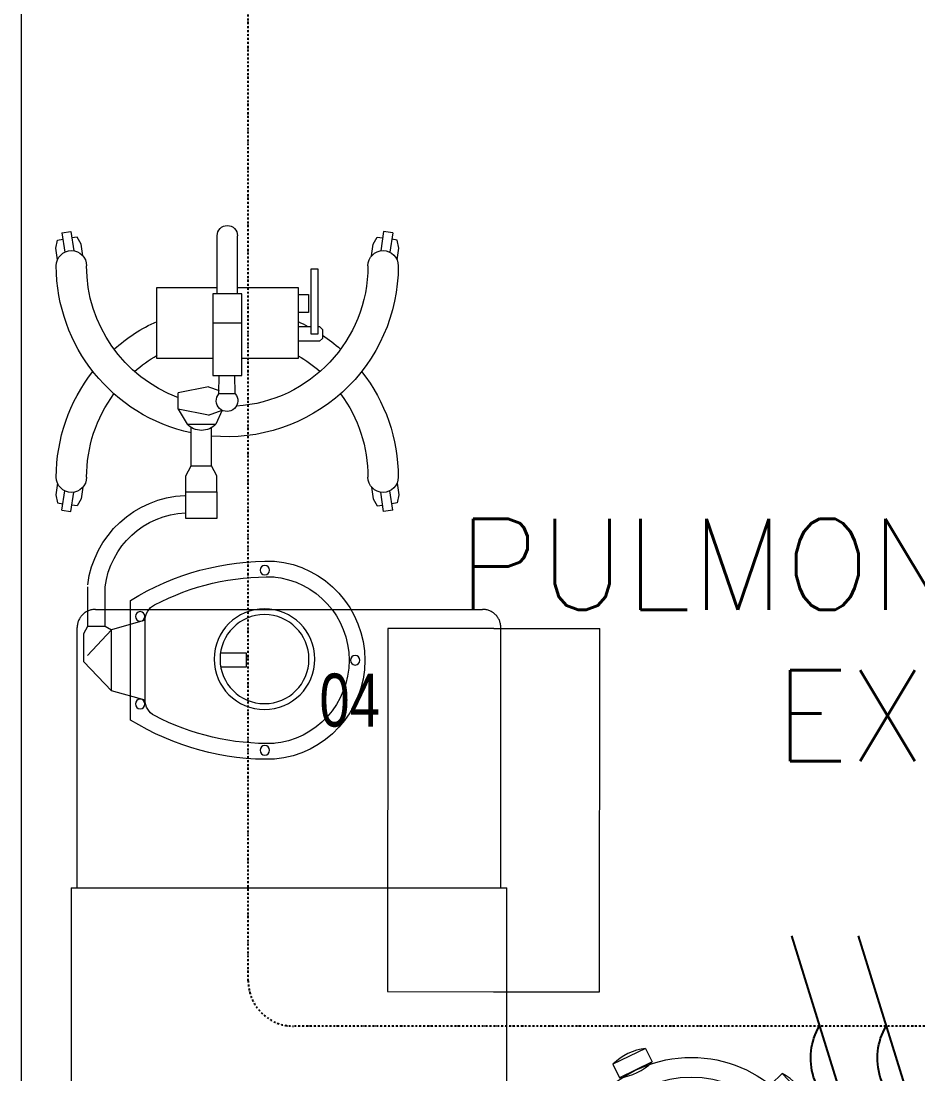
# Model space of a CAD drawing. Header units: inches. Extents: x -12418 to 57169, y -29325 to 19878.
# Drawn here: x 44958 to 46440, y -11629 to -9889 of the extents above; entities that cross this region are included whole.
import ezdxf

# ---------------------------------------------------------------- set-up
doc = ezdxf.new("R2010")
doc.units = ezdxf.units.IN
doc.header["$LTSCALE"] = 25
doc.header["$MEASUREMENT"] = 0
doc.linetypes.add('00-Ground Floor$0$HIDDEN', pattern=[9.525, 6.35, -3.175])
doc.linetypes.add('DASHDOT', pattern=[25.4, 12.7, -6.35, 0, -6.35])
doc.layers.get('0').update_dxf_attribs({"color": 8})
doc.layers.add('0 @ 50', color=8, linetype='Continuous')
doc.layers.add('T-WIRE', color=140, linetype='Continuous')
for name, color, linetype, lineweight in [('00-Ground Floor$0$72_EGR_BASE_TEXT', 252, 'Continuous', 5), ('00-Ground Floor$0$72_EGR_EQP_TAG', 142, 'Continuous', 5), ('00-Ground Floor$0$LOADING', 253, 'Continuous', 5), ('00-Ground Floor$0$Walls', 251, 'Continuous', 5), ('E-LITE-CLNG-CNDT', 6, 'DASHDOT', 35), ('T-DATA-CLNG-COND', 51, 'DASHDOT', 25)]:
    doc.layers.add(name, color=color, linetype=linetype, lineweight=lineweight)
doc.styles.add('00-Ground Floor$0$SIMPLEX', font='SIMPLEX.shx', dxfattribs={"height": 150})
doc.styles.add('00-Ground Floor$0$X3G_ENTITY_257CFD', font='swisscl.ttf', dxfattribs={"height": 200})

# ---------------------------------------------------------------- blocks, each defined once
blk = doc.blocks.new('00-Ground Floor$0$HF10037B-P')
at = {"layer": '00-Ground Floor$0$LOADING'}
for p, q in [((0.2459, 0.134), (0.1859, 0.134)), ((0.1859, 0.134), (0.1859, 0.109)), ((0.2459, 0.134), (0.2459, 0.109)), ((0.2459, 0.109), (0.1859, 0.109)), ((0, 0), (-0.0142, -0.0583)), ((0, 0), (0.0243, -0.0059)), ((0.0243, -0.0059), (0.01, -0.0642)), ((0.4071, -0.0094), (0.431, -0.0018)), ((0.4071, -0.0094), (0.4255, -0.0665)), ((0.431, -0.0018), (0.4493, -0.0589)), ((0.4069, -0.0417), (0.4165, -0.0387)), ((-0.0142, -0.0583), (0.01, -0.0642)), ((0.4255, -0.0665), (0.4493, -0.0589)), ((0.0524, -0.2725), (0.0674, -0.2525)), ((0.0674, -0.2525), (0.1154, -0.2885)), ((0.3125, -0.2897), (0.362, -0.2558)), ((0.3761, -0.2764), (0.362, -0.2558)), ((0.0524, -0.2725), (0.1004, -0.3085)), ((0.3266, -0.3103), (0.3761, -0.2764)), ((0.3267, -0.268), (0.3323, -0.2763)), ((0.1004, -0.3085), (0.1154, -0.2885)), ((0.3266, -0.3103), (0.3125, -0.2897))]:
    blk.add_line(p, q, dxfattribs=at)
for radius in [0.21, 0.1775]:
    blk.add_circle((0.2161, -0.1014), radius, dxfattribs=at)
for centre, radius, start, end in [((0.2159, 0.0465), 0.0925, 71.0754, 108.9246), ((0.2159, 0.1965), 0.0925, 251.0754, 288.9246), ((0.0779, -0.0499), 0.0925, 147.3419, 185.1912), ((-0.0678, -0.0143), 0.0925, 327.3419, 5.1912), ((0.4996, -0.0113), 0.0925, 178.8412, 216.6904), ((0.3568, -0.057), 0.0925, 358.8412, 36.6904), ((0.2161, -0.1014), 0.2, 303.6037, 17.3657), ((0.0389, -0.3404), 0.0925, 34.1875, 72.0368), ((0.3867, -0.3449), 0.0925, 105.5121, 143.3614), ((0.1289, -0.2205), 0.0925, 214.1875, 252.0368), ((0.3019, -0.2212), 0.0925, 285.5121, 323.3614)]:
    blk.add_arc(centre, radius, start, end, dxfattribs=at)
blk = doc.blocks.new('00-Ground Floor$0$HF13902-P')
at = {"color": 8, "linetype": '00-Ground Floor$0$HIDDEN'}
for p, q in [((-0.35, -0.6824), (-0.35, -1.1124)), ((0.35, -0.6824), (0.35, -1.1124)), ((0.32, -1.1424), (-0.32, -1.1424))]:
    blk.add_line(p, q, dxfattribs=at)
at = {"linetype": 'Continuous'}
for points in [[(0.36, -0.5224), (0.36, -0.5224), (0.36, -0.5224), (0.36, -0.5224), (0.36, -0.5224), (0.36, -0.5224), (0.36, -0.5224), (0.36, -0.5224), (0.36, -0.5224), (0.36, -0.5224), (0.36, -0.5224), (0.36, -0.5224), (0.36, -0.5224), (0.36, -0.5224), (0.36, -0.5224), (0.36, -0.5224), (0.36, -0.5224), (0.36, -0.5224), (0.36, -0.5224), (0.36, -0.5224), (0.36, -0.5224), (0.36, -0.5224), (0.36, -0.5224), (0.36, -0.5224), (0.36, -0.5224), (0.36, -0.5224), (0.36, -0.5224), (0.36, -0.5224), (0.36, -0.5224), (0.36, -0.5224), (0.36, -0.5224), (0.36, -0.5224), (0.36, -0.5224), (0.36, -0.5224), (0.36, -0.5224), (0.36, -0.5224), (0.36, -0.5224), (0.36, -0.5224), (0.36, -0.5224), (0.36, -0.5224), (0.36, -0.5224), (0.36, -0.5224), (0.36, -0.5224), (0.36, -0.5224), (0.36, -0.5224), (0.36, -0.5224), (0.36, -0.5224), (0.36, -0.5224), (0.36, -0.5224), (0.36, -0.5224), (0.36, -0.5224), (0.36, -0.5224), (0.36, -0.5224), (0.36, -0.5224), (0.36, -0.5224), (0.36, -0.5224), (0.36, -0.5224), (0.36, -0.5224), (0.36, -0.5224), (0.36, -0.5224), (0.36, -0.5224), (0.36, -0.5224), (0.36, -0.5224), (0.36, -0.5224), (0.36, -0.5224), (0.36, -0.5224), (0.36, -0.5224), (0.36, -0.5224), (0.36, -0.5224), (0.36, -0.5224), (0.36, -0.5224), (0.36, -0.5224), (0.36, -0.5224), (0.36, -0.5224), (0.36, -0.5224), (0.36, -0.5224), (0.36, -0.5224), (0.36, -0.5224), (0.36, -0.5224), (0.36, -0.5224), (0.36, -0.5224), (0.36, -0.5224), (0.36, -0.5224), (0.36, -0.5224), (0.36, -0.5224), (0.36, -0.5224), (0.36, -0.5224), (0.36, -0.5224), (0.36, -0.5224), (0.36, -0.5224), (0.36, -0.5224), (0.36, -0.5224), (0.36, -0.5224), (0.36, -0.5224), (0.36, -0.5224), (0.36, -0.5224), (0.36, -0.5224), (0.36, -0.5224), (0.36, -0.5224), (0.36, -0.5224), (0.36, -0.5224), (0.36, -0.5224), (0.36, -0.5224), (0.36, -0.5224), (0.36, -0.5224), (0.36, -0.5224), (0.36, -0.5224), (0.36, -0.5224), (0.36, -0.5224), (0.36, -0.5224), (0.36, -0.5224), (0.36, -0.5224), (0.36, -0.5224), (0.36, -0.5224), (0.36, -0.5224), (0.36, -0.5224), (0.36, -0.5224), (0.36, -0.5224), (0.36, -0.5224), (0.36, -0.5224), (0.36, -0.5224), (0.36, -0.5224), (0.36, -0.5224), (0.36, -0.5224), (0.36, -0.5224), (0.36, -0.5224), (0.36, -0.5224), (0.36, -0.5224), (0.36, -0.5224), (0.36, -0.5224), (0.36, -0.5224), (0.36, -0.5224), (0.36, -0.5224), (0.36, -0.5224), (0.36, -0.5224), (0.36, -0.5224), (0.36, -0.5224), (0.36, -0.5224), (0.36, -0.5224), (0.36, -0.5224), (0.36, -0.5224), (0.36, -0.5224), (0.36, -0.5224), (0.36, -0.5224), (0.36, -0.5224), (0.36, -0.5224), (0.36, -0.5224), (0.36, -0.5224), (0.36, -0.5224), (0.36, -0.5224), (0.36, -0.5224), (0.36, -0.5224), (0.36, -0.5224), (0.36, -0.5224), (0.36, -0.5224), (0.36, -0.5224), (0.36, -0.5224), (0.36, -0.5224), (0.36, -0.5224), (0.36, -0.5224), (0.36, -0.5224), (0.36, -0.5224), (0.36, -0.5224), (0.36, -0.5224), (0.36, -0.5224), (0.36, -0.5224), (0.36, -0.5224), (0.36, -0.5224), (0.36, -0.5224), (0.36, -0.5224), (0.36, -0.5224), (0.36, -0.5224), (0.36, -0.5224), (0.36, -0.5224), (0.36, -0.5224), (0.36, -0.5224), (0.36, -0.5224), (0.36, -0.5224), (0.36, -0.5224), (0.36, -0.5224), (0.36, -0.5224), (0.36, -0.5224), (0.36, -0.5224), (0.36, -0.5224), (0.36, -0.5224), (0.36, -0.5224), (0.36, -0.5224), (0.36, -0.5224), (0.36, -0.5224), (0.36, -0.5224), (0.36, -0.5224), (0.36, -0.5224), (0.36, -0.5224), (0.36, -0.5224), (0.36, -0.5224), (0.36, -0.5224), (0.36, -0.5224), (0.36, -0.5224), (0.36, -0.5224), (0.36, -0.5224), (0.36, -0.5224), (0.36, -0.5224), (0.36, -0.5224), (0.36, -0.5224), (0.36, -0.5224), (0.36, -0.5224), (0.36, -0.5224), (0.36, -0.5224), (0.36, -0.5224), (0.36, -0.5224), (0.36, -0.5224), (0.36, -0.5224), (0.36, -0.5224), (0.36, -0.5224), (0.36, -0.5224), (0.36, -0.5224), (0.36, -0.5224), (0.36, -0.5224), (0.36, -0.5224)], [(0.36, -0.5224), (0.36, -0.5224), (0.36, -0.5224), (0.36, -0.5224), (0.36, -0.5224), (0.36, -0.5224), (0.36, -0.5224), (0.36, -0.5224), (0.36, -0.5224), (0.36, -0.5224), (0.36, -0.5224), (0.36, -0.5224), (0.36, -0.5224), (0.36, -0.5224), (0.36, -0.5224), (0.36, -0.5224), (0.36, -0.5224), (0.36, -0.5224), (0.36, -0.5224), (0.36, -0.5224), (0.36, -0.5224), (0.36, -0.5224), (0.36, -0.5224), (0.36, -0.5224), (0.36, -0.5224), (0.36, -0.5224), (0.36, -0.5224), (0.36, -0.5224), (0.36, -0.5224), (0.36, -0.5224), (0.36, -0.5224), (0.36, -0.5224), (0.36, -0.5224), (0.36, -0.5224), (0.36, -0.5224), (0.36, -0.5224), (0.36, -0.5224), (0.36, -0.5224), (0.36, -0.5224), (0.36, -0.5224), (0.36, -0.5224), (0.36, -0.5224), (0.36, -0.5224), (0.36, -0.5224), (0.36, -0.5224), (0.36, -0.5224), (0.36, -0.5224), (0.36, -0.5224), (0.36, -0.5224), (0.36, -0.5224), (0.36, -0.5224), (0.36, -0.5224), (0.36, -0.5224), (0.36, -0.5224), (0.36, -0.5224), (0.36, -0.5224), (0.36, -0.5224), (0.36, -0.5224), (0.36, -0.5224), (0.36, -0.5224), (0.36, -0.5224), (0.36, -0.5224), (0.36, -0.5224), (0.36, -0.5224), (0.36, -0.5224), (0.36, -0.5224), (0.36, -0.5224), (0.36, -0.5224), (0.36, -0.5224), (0.36, -0.5224), (0.36, -0.5224), (0.36, -0.5224), (0.36, -0.5224), (0.36, -0.5224), (0.36, -0.5224), (0.36, -0.5224), (0.36, -0.5224), (0.36, -0.5224), (0.36, -0.5224), (0.36, -0.5224), (0.36, -0.5224), (0.36, -0.5224), (0.36, -0.5224), (0.36, -0.5224), (0.36, -0.5224), (0.36, -0.5224), (0.36, -0.5224), (0.36, -0.5224), (0.36, -0.5224), (0.36, -0.5224), (0.36, -0.5224), (0.36, -0.5224), (0.36, -0.5224), (0.36, -0.5224), (0.36, -0.5224), (0.36, -0.5224), (0.36, -0.5224), (0.36, -0.5224), (0.36, -0.5224), (0.36, -0.5224), (0.36, -0.5224), (0.36, -0.5224), (0.36, -0.5224), (0.36, -0.5224), (0.36, -0.5224), (0.36, -0.5224), (0.36, -0.5224), (0.36, -0.5224), (0.36, -0.5224), (0.36, -0.5224), (0.36, -0.5224), (0.36, -0.5224), (0.36, -0.5224), (0.36, -0.5224), (0.36, -0.5224), (0.36, -0.5224), (0.36, -0.5224), (0.36, -0.5224), (0.36, -0.5224), (0.36, -0.5224), (0.36, -0.5224), (0.36, -0.5224), (0.36, -0.5224), (0.36, -0.5224), (0.36, -0.5224), (0.36, -0.5224), (0.36, -0.5224), (0.36, -0.5224), (0.36, -0.5224), (0.36, -0.5224), (0.36, -0.5224), (0.36, -0.5224), (0.36, -0.5224), (0.36, -0.5224), (0.36, -0.5224), (0.36, -0.5224), (0.36, -0.5224), (0.36, -0.5224), (0.36, -0.5224), (0.36, -0.5224), (0.36, -0.5224), (0.36, -0.5224), (0.36, -0.5224), (0.36, -0.5224), (0.36, -0.5224), (0.36, -0.5224), (0.36, -0.5224), (0.36, -0.5224), (0.36, -0.5224), (0.36, -0.5224), (0.36, -0.5224), (0.36, -0.5224), (0.36, -0.5224), (0.36, -0.5224), (0.36, -0.5224), (0.36, -0.5224), (0.36, -0.5224), (0.36, -0.5224), (0.36, -0.5224), (0.36, -0.5224), (0.36, -0.5224), (0.36, -0.5224), (0.36, -0.5224), (0.36, -0.5224), (0.36, -0.5224), (0.36, -0.5224), (0.36, -0.5224), (0.36, -0.5224), (0.36, -0.5224), (0.36, -0.5224), (0.36, -0.5224), (0.36, -0.5224), (0.36, -0.5224), (0.36, -0.5224), (0.36, -0.5224), (0.36, -0.5224), (0.36, -0.5224), (0.36, -0.5224), (0.36, -0.5224), (0.36, -0.5224), (0.36, -0.5224), (0.36, -0.5224), (0.36, -0.5224), (0.36, -0.5224), (0.36, -0.5224), (0.36, -0.5224), (0.36, -0.5224), (0.36, -0.5224), (0.36, -0.5224), (0.36, -0.5224), (0.36, -0.5224), (0.36, -0.5224), (0.36, -0.5224), (0.36, -0.5224), (0.36, -0.5224), (0.36, -0.5224), (0.36, -0.5224), (0.36, -0.5224), (0.36, -0.5224), (0.36, -0.5224), (0.36, -0.5224), (0.36, -0.5224), (0.36, -0.5224), (0.36, -0.5224), (0.36, -0.5224), (0.36, -0.5224), (0.36, -0.5224), (0.36, -0.5224), (0.36, -0.5224), (0.36, -0.5224), (0.36, -0.5224), (0.36, -0.5224), (0.36, -0.5224), (0.36, -0.5224)], [(0.36, -0.5224), (0.36, -0.5224), (0.36, -0.5224), (0.36, -0.5224), (0.36, -0.5224), (0.36, -0.5224), (0.36, -0.5224), (0.36, -0.5224), (0.36, -0.5224), (0.36, -0.5224), (0.36, -0.5224), (0.36, -0.5224), (0.36, -0.5224), (0.36, -0.5224), (0.36, -0.5224), (0.36, -0.5224), (0.36, -0.5224), (0.36, -0.5224), (0.36, -0.5224), (0.36, -0.5224), (0.36, -0.5224), (0.36, -0.5224), (0.36, -0.5224), (0.36, -0.5224), (0.36, -0.5224), (0.36, -0.5224), (0.36, -0.5224), (0.36, -0.5224), (0.36, -0.5224), (0.36, -0.5224), (0.36, -0.5224), (0.36, -0.5224), (0.36, -0.5224), (0.36, -0.5224), (0.36, -0.5224), (0.36, -0.5224), (0.36, -0.5224), (0.36, -0.5224), (0.36, -0.5224), (0.36, -0.5224), (0.36, -0.5224), (0.36, -0.5224), (0.36, -0.5224), (0.36, -0.5224), (0.36, -0.5224), (0.36, -0.5224), (0.36, -0.5224), (0.36, -0.5224), (0.36, -0.5224), (0.36, -0.5224), (0.36, -0.5224), (0.36, -0.5224), (0.36, -0.5224), (0.36, -0.5224), (0.36, -0.5224), (0.36, -0.5224), (0.36, -0.5224), (0.36, -0.5224), (0.36, -0.5224), (0.36, -0.5224), (0.36, -0.5224), (0.36, -0.5224), (0.36, -0.5224), (0.36, -0.5224), (0.36, -0.5224), (0.36, -0.5224), (0.36, -0.5224), (0.36, -0.5224), (0.36, -0.5224), (0.36, -0.5224), (0.36, -0.5224), (0.36, -0.5224), (0.36, -0.5224), (0.36, -0.5224), (0.36, -0.5224), (0.36, -0.5224), (0.36, -0.5224), (0.36, -0.5224), (0.36, -0.5224), (0.36, -0.5224), (0.36, -0.5224), (0.36, -0.5224), (0.36, -0.5224), (0.36, -0.5224), (0.36, -0.5224), (0.36, -0.5224), (0.36, -0.5224), (0.36, -0.5224), (0.36, -0.5224), (0.36, -0.5224), (0.36, -0.5224), (0.36, -0.5224), (0.36, -0.5224), (0.36, -0.5224), (0.36, -0.5224), (0.36, -0.5224), (0.36, -0.5224), (0.36, -0.5224), (0.36, -0.5224), (0.36, -0.5224), (0.36, -0.5224), (0.36, -0.5224), (0.36, -0.5224), (0.36, -0.5224), (0.36, -0.5224), (0.36, -0.5224), (0.36, -0.5224), (0.36, -0.5224), (0.36, -0.5224), (0.36, -0.5224), (0.36, -0.5224), (0.36, -0.5224), (0.36, -0.5224), (0.36, -0.5224), (0.36, -0.5224), (0.36, -0.5224), (0.36, -0.5224), (0.36, -0.5224), (0.36, -0.5224), (0.36, -0.5224), (0.36, -0.5224), (0.36, -0.5224), (0.36, -0.5224), (0.36, -0.5224), (0.36, -0.5224), (0.36, -0.5224), (0.36, -0.5224), (0.36, -0.5224), (0.36, -0.5224), (0.36, -0.5224), (0.36, -0.5224), (0.36, -0.5224), (0.36, -0.5224), (0.36, -0.5224), (0.36, -0.5224), (0.36, -0.5224), (0.36, -0.5224), (0.36, -0.5224), (0.36, -0.5224), (0.36, -0.5224), (0.36, -0.5224), (0.36, -0.5224), (0.36, -0.5224), (0.36, -0.5224), (0.36, -0.5224), (0.36, -0.5224), (0.36, -0.5224), (0.36, -0.5224), (0.36, -0.5224), (0.36, -0.5224), (0.36, -0.5224), (0.36, -0.5224), (0.36, -0.5224), (0.36, -0.5224), (0.36, -0.5224), (0.36, -0.5224), (0.36, -0.5224), (0.36, -0.5224), (0.36, -0.5224), (0.36, -0.5224), (0.36, -0.5224), (0.36, -0.5224), (0.36, -0.5224), (0.36, -0.5224), (0.36, -0.5224), (0.36, -0.5224), (0.36, -0.5224), (0.36, -0.5224), (0.36, -0.5224), (0.36, -0.5224), (0.36, -0.5224), (0.36, -0.5224), (0.36, -0.5224), (0.36, -0.5224), (0.36, -0.5224), (0.36, -0.5224), (0.36, -0.5224), (0.36, -0.5224), (0.36, -0.5224), (0.36, -0.5224), (0.36, -0.5224), (0.36, -0.5224), (0.36, -0.5224), (0.36, -0.5224), (0.36, -0.5224), (0.36, -0.5224), (0.36, -0.5224), (0.36, -0.5224), (0.36, -0.5224), (0.36, -0.5224), (0.36, -0.5224), (0.36, -0.5224), (0.36, -0.5224), (0.36, -0.5224), (0.36, -0.5224), (0.36, -0.5224), (0.36, -0.5224), (0.36, -0.5224), (0.36, -0.5224), (0.36, -0.5224), (0.36, -0.5224), (0.36, -0.5224), (0.36, -0.5224), (0.36, -0.5224), (0.36, -0.5224), (0.36, -0.5224), (0.36, -0.5224), (0.36, -0.5224), (0.36, -0.5224), (0.36, -0.5224), (0.36, -0.5224), (0.36, -0.5224), (0.36, -0.5224), (0.36, -0.5224), (0.36, -0.5224), (0.36, -0.5224), (0.36, -0.5224), (0.36, -0.5224), (0.36, -0.5224), (0.36, -0.5224), (0.36, -0.5224), (0.36, -0.5224), (0.36, -0.5224), (0.36, -0.5224), (0.36, -0.5224), (0.36, -0.5224), (0.36, -0.5224), (0.36, -0.5224), (0.36, -0.5224), (0.36, -0.5224), (0.36, -0.5224), (0.36, -0.5224), (0.36, -0.5224), (0.36, -0.5224), (0.36, -0.5224), (0.36, -0.5224), (0.36, -0.5224), (0.36, -0.5224), (0.36, -0.5224), (0.36, -0.5224), (0.36, -0.5224), (0.36, -0.5224), (0.36, -0.5224), (0.36, -0.5224), (0.36, -0.5224), (0.36, -0.5224), (0.36, -0.5224), (0.36, -0.5224), (0.36, -0.5224), (0.36, -0.5224), (0.36, -0.5224), (0.36, -0.5224), (0.36, -0.5224), (0.36, -0.5224), (0.36, -0.5224), (0.36, -0.5224), (0.36, -0.5224), (0.36, -0.5224), (0.36, -0.5224), (0.36, -0.5224), (0.36, -0.5224), (0.36, -0.5224), (0.36, -0.5224), (0.36, -0.5224), (0.36, -0.5224), (0.36, -0.5224), (0.36, -0.5224), (0.36, -0.5224), (0.36, -0.5224), (0.36, -0.5224), (0.36, -0.5224), (0.36, -0.5224), (0.36, -0.5224), (0.36, -0.5224), (0.36, -0.5224), (0.36, -0.5224), (0.36, -0.5224)]]:
    blk.add_lwpolyline(points, close=True, dxfattribs=at)
for points in [[(0.36, -0.5224), (0.36, -0.5224), (0.36, -0.5224), (0.36, -0.5224), (0.36, -0.5224), (0.36, -0.5224), (0.36, -0.5224), (0.36, -0.5224)], [(0.36, -0.5224), (0.36, -0.5224), (0.36, -0.5224), (0.36, -0.5224), (0.36, -0.5224), (0.36, -0.5224), (0.36, -0.5224), (0.36, -0.5224), (0.36, -0.5224), (0.36, -0.5224), (0.36, -0.5224), (0.36, -0.5224), (0.36, -0.5224), (0.36, -0.5224), (0.36, -0.5224), (0.36, -0.5224), (0.36, -0.5224), (0.36, -0.5224), (0.36, -0.5224), (0.36, -0.5224), (0.36, -0.5224), (0.36, -0.5224), (0.36, -0.5224), (0.36, -0.5224), (0.36, -0.5224), (0.36, -0.5224), (0.36, -0.5224), (0.36, -0.5224), (0.36, -0.5224), (0.36, -0.5224), (0.36, -0.5224), (0.36, -0.5224), (0.36, -0.5224), (0.36, -0.5224), (0.36, -0.5224), (0.36, -0.5224), (0.36, -0.5224), (0.36, -0.5224), (0.36, -0.5224), (0.36, -0.5224), (0.36, -0.5224), (0.36, -0.5224), (0.36, -0.5224), (0.36, -0.5224), (0.36, -0.5224), (0.36, -0.5224), (0.36, -0.5224), (0.36, -0.5224), (0.36, -0.5224), (0.36, -0.5224), (0.36, -0.5224), (0.36, -0.5224), (0.36, -0.5224), (0.36, -0.5224), (0.36, -0.5224), (0.36, -0.5224), (0.36, -0.5224), (0.36, -0.5224), (0.36, -0.5224), (0.36, -0.5224), (0.36, -0.5224), (0.36, -0.5224), (0.36, -0.5224), (0.36, -0.5224), (0.36, -0.5224), (0.36, -0.5224), (0.36, -0.5224), (0.36, -0.5224), (0.36, -0.5224), (0.36, -0.5224), (0.36, -0.5224), (0.36, -0.5224), (0.36, -0.5224), (0.36, -0.5224), (0.36, -0.5224), (0.36, -0.5224), (0.36, -0.5224), (0.36, -0.5224), (0.36, -0.5224), (0.36, -0.5224), (0.36, -0.5224), (0.36, -0.5224), (0.36, -0.5224), (0.36, -0.5224), (0.36, -0.5224), (0.36, -0.5224), (0.36, -0.5224), (0.36, -0.5224), (0.36, -0.5224), (0.36, -0.5224), (0.36, -0.5224), (0.36, -0.5224), (0.36, -0.5224), (0.36, -0.5224), (0.36, -0.5224), (0.36, -0.5224), (0.36, -0.5224), (0.36, -0.5224), (0.36, -0.5224), (0.36, -0.5224), (0.36, -0.5224), (0.36, -0.5224), (0.36, -0.5224), (0.36, -0.5224), (0.36, -0.5224), (0.36, -0.5224), (0.36, -0.5224), (0.36, -0.5224), (0.36, -0.5224), (0.36, -0.5224), (0.36, -0.5224)], [(0.36, -0.5224), (0.36, -0.5224), (0.36, -0.5224), (0.36, -0.5224), (0.36, -0.5224), (0.36, -0.5224), (0.36, -0.5224), (0.36, -0.5224), (0.36, -0.5224), (0.36, -0.5224), (0.36, -0.5224), (0.36, -0.5224), (0.36, -0.5224), (0.36, -0.5224), (0.36, -0.5224), (0.36, -0.5224), (0.36, -0.5224)], [(0.36, -0.5224), (0.36, -0.5224), (0.36, -0.5224), (0.36, -0.5224), (0.36, -0.5224), (0.36, -0.5224), (0.36, -0.5224)], [(0.36, -0.5224), (0.36, -0.5224), (0.36, -0.5224), (0.36, -0.5224), (0.36, -0.5224), (0.36, -0.5224), (0.36, -0.5224), (0.36, -0.5224), (0.36, -0.5224), (0.36, -0.5224), (0.36, -0.5224), (0.36, -0.5224)], [(0.36, -0.5224), (0.36, -0.5224), (0.36, -0.5224), (0.36, -0.5224), (0.36, -0.5224), (0.36, -0.5224), (0.36, -0.5224), (0.36, -0.5224), (0.36, -0.5224), (0.36, -0.5224), (0.36, -0.5224), (0.36, -0.5224), (0.36, -0.5224), (0.36, -0.5224), (0.36, -0.5224), (0.36, -0.5224), (0.36, -0.5224), (0.36, -0.5224), (0.36, -0.5224), (0.36, -0.5224), (0.36, -0.5224), (0.36, -0.5224), (0.36, -0.5224), (0.36, -0.5224), (0.36, -0.5224), (0.36, -0.5224), (0.36, -0.5224), (0.36, -0.5224), (0.36, -0.5224), (0.36, -0.5224), (0.36, -0.5224), (0.36, -0.5224), (0.36, -0.5224), (0.36, -0.5224), (0.36, -0.5224), (0.36, -0.5224), (0.36, -0.5224), (0.36, -0.5224), (0.36, -0.5224), (0.36, -0.5224), (0.36, -0.5224), (0.36, -0.5224), (0.36, -0.5224), (0.36, -0.5224), (0.36, -0.5224), (0.36, -0.5224), (0.36, -0.5224), (0.36, -0.5224), (0.36, -0.5224), (0.36, -0.5224), (0.36, -0.5224), (0.36, -0.5224), (0.36, -0.5224), (0.36, -0.5224), (0.36, -0.5224), (0.36, -0.5224), (0.36, -0.5224), (0.36, -0.5224), (0.36, -0.5224), (0.36, -0.5224), (0.36, -0.5224), (0.36, -0.5224), (0.36, -0.5224), (0.36, -0.5224), (0.36, -0.5224), (0.36, -0.5224), (0.36, -0.5224), (0.36, -0.5224), (0.36, -0.5224), (0.36, -0.5224), (0.36, -0.5224), (0.36, -0.5224), (0.36, -0.5224), (0.36, -0.5224), (0.36, -0.5224), (0.36, -0.5224), (0.36, -0.5224), (0.36, -0.5224), (0.36, -0.5224), (0.36, -0.5224), (0.36, -0.5224), (0.36, -0.5224), (0.36, -0.5224), (0.36, -0.5224), (0.36, -0.5224), (0.36, -0.5224), (0.36, -0.5224), (0.36, -0.5224), (0.36, -0.5224)], [(0.36, -0.5224), (0.36, -0.5224), (0.36, -0.5224), (0.36, -0.5224), (0.36, -0.5224), (0.36, -0.5224), (0.36, -0.5224), (0.36, -0.5224), (0.36, -0.5224), (0.36, -0.5224)], [(0.36, -0.5224), (0.36, -0.5224), (0.36, -0.5224), (0.36, -0.5224), (0.36, -0.5224), (0.36, -0.5224), (0.36, -0.5224), (0.36, -0.5224), (0.36, -0.5224), (0.36, -0.5224)], [(0.36, -0.5224), (0.36, -0.5224), (0.36, -0.5224), (0.36, -0.5224), (0.36, -0.5224), (0.36, -0.5224), (0.36, -0.5224), (0.36, -0.5224), (0.36, -0.5224), (0.36, -0.5224), (0.36, -0.5224), (0.36, -0.5224), (0.36, -0.5224), (0.36, -0.5224), (0.36, -0.5224)], [(0.36, -0.5224), (0.36, -0.5224), (0.36, -0.5224), (0.36, -0.5224), (0.36, -0.5224), (0.36, -0.5224), (0.36, -0.5224), (0.36, -0.5224), (0.36, -0.5224), (0.36, -0.5224)], [(0.36, -0.5224), (0.36, -0.5224), (0.36, -0.5224), (0.36, -0.5224), (0.36, -0.5224), (0.36, -0.5224), (0.36, -0.5224)], [(0.36, -0.5224), (0.36, -0.5224), (0.36, -0.5224), (0.36, -0.5224), (0.36, -0.5224), (0.36, -0.5224), (0.36, -0.5224), (0.36, -0.5224), (0.36, -0.5224), (0.36, -0.5224)], [(0.36, -0.5224), (0.36, -0.5224), (0.36, -0.5224), (0.36, -0.5224), (0.36, -0.5224), (0.36, -0.5224), (0.36, -0.5224), (0.36, -0.5224), (0.36, -0.5224), (0.36, -0.5224), (0.36, -0.5224), (0.36, -0.5224), (0.36, -0.5224), (0.36, -0.5224), (0.36, -0.5224), (0.36, -0.5224), (0.36, -0.5224), (0.36, -0.5224)], [(0.36, -0.5224), (0.36, -0.5224), (0.36, -0.5224), (0.36, -0.5224), (0.36, -0.5224), (0.36, -0.5224), (0.36, -0.5224), (0.36, -0.5224), (0.36, -0.5224)]]:
    blk.add_lwpolyline(points, dxfattribs=at)
blk.add_circle((0.36, -0.5224), 0.000000101)
at = {"color": 8, "linetype": '00-Ground Floor$0$HIDDEN'}
for centre, start, end in [((-0.32, -1.1124), 180, 270), ((0.32, -1.1124), 270, 0)]:
    blk.add_arc(centre, 0.03, start, end, dxfattribs=at)
at = {"layer": '00-Ground Floor$0$LOADING'}
for p, q in [((-0.36, 0.3161), (-0.36, -0.6824)), ((0.36, -0.6824), (0.36, 0.3161)), ((0.36, -0.6824), (-0.36, -0.6824))]:
    blk.add_line(p, q, dxfattribs=at)
blk = doc.blocks.new('00-Ground Floor$0$HF11772-P')
at = {"layer": '00-Ground Floor$0$LOADING'}
for p, q in [((0.6, 0.35), (0, 0.35)), ((0, 0.175), (0, 0.35)), ((0.6, 0.175), (0.6, 0.35)), ((0, 0.175), (0, 0)), ((0.6, 0), (0.6, 0.175)), ((0, 0), (0.6, 0))]:
    blk.add_line(p, q, dxfattribs=at)
blk = doc.blocks.new('00-Ground Floor$0$mobile light')
at = {"layer": '00-Ground Floor$0$LOADING'}
for p, q in [((1885.1, -497.29), (1883.78, -497.56)), ((1887.04, -497.59), (1885.1, -497.29)), ((1923.94, -497.59), (1925.88, -497.29)), ((1925.88, -497.29), (1927.2, -497.56)), ((1882.58, -498.29), (1882.35, -499.8)), ((1882.58, -498.29), (1885.78, -498.78)), ((1883.78, -497.56), (1883.65, -498.45)), ((1928.41, -498.29), (1925.2, -498.78)), ((1927.2, -497.56), (1927.33, -498.45)), ((1928.41, -498.29), (1928.63, -499.8)), ((1882.35, -499.8), (1885.55, -500.28)), ((1883.28, -500.85), (1883.42, -499.96)), ((1884.47, -501.5), (1883.28, -500.85)), ((1928.63, -499.8), (1925.43, -500.28)), ((1926.52, -501.5), (1927.7, -500.85)), ((1927.7, -500.85), (1927.56, -499.96)), ((1886.4, -501.79), (1884.47, -501.5)), ((1924.58, -501.79), (1926.52, -501.5)), ((1947.59, -502.62), (1941.09, -502.62)), ((1948.76, -501.94), (1947.59, -502.62)), ((1947.59, -502.62), (1947.59, -505.45)), ((1948.15, -506.5), (1952.41, -502.55)), ((1953.47, -501.94), (1948.76, -501.94)), ((1958.23, -506.5), (1953.47, -501.94)), ((1947.59, -505.45), (1941.09, -505.45)), ((1947.59, -505.45), (1948.15, -506.5)), ((1946.6, -512.08), (1948.15, -506.5)), ((1958.23, -506.5), (1948.15, -506.5)), ((1959.78, -512.08), (1958.23, -506.5)), ((1963.08, -509.67), (1943.3, -509.67)), ((1959.78, -512.08), (1946.6, -512.08)), ((1908.01, -522.53), (1909, -517.55)), ((1911.69, -517.55), (1909, -517.55)), ((1912.69, -522.53), (1911.69, -517.55)), ((1911.69, -517.55), (1914.17, -518.99)), ((1914.17, -518.99), (1914.17, -523.77)), ((1921.08, -519.69), (1914.74, -519.69)), ((1922.73, -518.8), (1921.08, -519.69)), ((1921.08, -519.69), (1921.08, -523.01)), ((1921.08, -519.69), (1921.08, -523.01)), ((1925.38, -518.8), (1922.73, -518.8)), ((1892.68, -528.06), (1892.68, -523.24)), ((1892.68, -523.24), (1906.16, -523.24)), ((1897.5, -528.06), (1897.5, -523.24)), ((1906.16, -523.24), (1906.16, -528.06)), ((1908.01, -522.53), (1908.62, -524.28)), ((1912.69, -522.53), (1911.9, -524.78)), ((1921.08, -523.01), (1914.77, -523.01)), ((1922.73, -523.93), (1921.08, -523.04)), ((1892.68, -523.97), (1883.05, -523.97)), ((1909.15, -524.25), (1906.16, -524.32)), ((1909.15, -524.25), (1909.15, -526.94)), ((1911.9, -524.78), (1914.17, -523.77)), ((1925.38, -523.93), (1922.73, -523.93)), ((1909.15, -526.94), (1906.16, -526.87)), ((1892.68, -527.34), (1883.05, -527.34)), ((1906.16, -528.06), (1892.68, -528.06)), ((1886.4, -549.48), (1884.47, -549.77)), ((1924.58, -549.48), (1926.52, -549.77)), ((1882.35, -551.47), (1885.55, -550.99)), ((1884.47, -549.77), (1883.28, -550.42)), ((1883.28, -550.42), (1883.42, -551.31)), ((1928.63, -551.47), (1925.43, -550.99)), ((1926.52, -549.77), (1927.7, -550.42)), ((1927.7, -550.42), (1927.56, -551.31)), ((1882.58, -552.98), (1882.35, -551.47)), ((1882.58, -552.98), (1885.78, -552.5)), ((1883.78, -553.71), (1883.65, -552.82)), ((1928.41, -552.98), (1925.2, -552.5)), ((1927.2, -553.71), (1927.33, -552.82)), ((1928.41, -552.98), (1928.63, -551.47)), ((1885.1, -553.98), (1883.78, -553.71)), ((1887.04, -553.69), (1885.1, -553.98)), ((1923.94, -553.69), (1925.88, -553.98)), ((1925.88, -553.98), (1927.2, -553.71))]:
    blk.add_line(p, q, dxfattribs=at)
for points in [[(1903.33, -523.24), (1903.33, -514.02), (1891.61, -514.02), (1891.61, -523.97)], [(1954.27, -524.55), (1954.27, -528.82), (1952.05, -528.82), (1952.05, -524.5)], [(1891.61, -527.34), (1891.61, -537.34), (1903.33, -537.34), (1903.33, -528.06)], [(1892.74, -537.34), (1892.74, -539.04), (1895.76, -539.04), (1895.76, -537.34)], [(1898.05, -537.34), (1898.05, -539.5)], [(1898.05, -540.63), (1898.05, -540.87), (1898.53, -541.35), (1900.02, -541.35), (1900.5, -540.87), (1900.5, -537.34)]]:
    blk.add_lwpolyline(points, dxfattribs=at)
for points in [[(1929.78, -518.8), (1925.38, -518.8), (1925.38, -523.93), (1929.78, -523.93)], [(1899.3, -539.5), (1888.5, -539.5), (1888.5, -540.63), (1899.3, -540.63)]]:
    blk.add_lwpolyline(points, close=True, dxfattribs=at)
for centre, radius in [((1945.96, -511.25), 0.793), ((1960.42, -511.25), 0.793), ((1953.01, -531.79), 8.32), ((1953.01, -531.79), 7.35), ((1938.31, -531.85), 0.793), ((1968.07, -531.85), 0.793), ((1953.19, -546.77), 0.793)]:
    blk.add_circle(centre, radius, dxfattribs=at)
for centre, radius, start, end in [((1888.02, -499.89), 2.5, 90, 270), ((1888.02, -525.64), 28.25, 12.1463, 90), ((1922.96, -525.64), 28.25, 90, 128.2073), ((1922.96, -499.89), 2.5, 270, 90), ((1888.02, -525.64), 23.25, 20.3387, 90), ((1922.96, -525.64), 23.25, 90, 126.3743), ((1942.82, -519.31), 16.86, 97.1293, 177.6115), ((1942.82, -519.31), 13.97, 97.1293, 177.6115), ((1922.96, -525.64), 28.25, 138.4974, 155.7305), ((1980.13, -532.49), 43.32, 148.2167, 181.2501), ((1926.25, -532.49), 43.32, 358.7499, 31.7833), ((1922.96, -525.64), 23.25, 138.7224, 150.0382), ((1946.6, -514.96), 2.89, 90, 152.4092), ((1959.78, -514.96), 2.89, 27.5908, 90), ((1980.13, -532.49), 40.72, 152.4092, 181.2501), ((1926.25, -532.49), 40.72, 358.7499, 27.5908), ((1911.94, -521.38), 3.27, 313.0112, 46.9888), ((1888.02, -525.64), 28.25, 270, 5.3386), ((1883.05, -525.65), 1.68, 90, 270), ((1910.32, -525.6), 1.78, 229.0673, 130.9327), ((1888.02, -525.64), 23.25, 270, 356.3184), ((1953.19, -531.93), 16.44, 185.2361, 354.7639), ((1953.19, -531.93), 13.84, 185.2361, 354.7639), ((1922.96, -525.64), 28.25, 204.483, 208.105), ((1922.96, -525.64), 23.25, 210.2349, 221.2776), ((1922.96, -525.64), 28.25, 213.7985, 221.5026), ((1922.96, -525.64), 23.25, 233.6257, 270), ((1922.96, -525.64), 28.25, 231.7927, 270), ((1888.02, -551.39), 2.5, 90, 270), ((1922.96, -551.39), 2.5, 270, 90)]:
    blk.add_arc(centre, radius, start, end, dxfattribs=at)
blk = doc.blocks.new('00-Ground Floor')
at = {"layer": '00-Ground Floor$0$Walls'}
blk.add_line((44957.5, -8847.4, 0), (44957.5, -12867.4, 0), dxfattribs=at)
at = {"layer": '00-Ground Floor$0$LOADING'}
for name, p, xscale, yscale, zscale, rotation in [('00-Ground Floor$0$mobile light', (40041.9, 8586.7, 0), -10, 10, 10, 90), ('00-Ground Floor$0$HF13902-P', (45400.3, -12003.6, 0), 1000, 1000, 1000, 180)]:
    blk.add_blockref(name, p, dxfattribs=dict(at, xscale=xscale, yscale=yscale, zscale=zscale, rotation=rotation))
at = {"layer": '00-Ground Floor$0$LOADING', "extrusion": (3.71389e-28, 3.9656e-29, -1), "xscale": -999.9999999999989, "yscale": 999.9999999999989, "zscale": -999.9999999999989, "rotation": 90.05559336176249}
blk.add_blockref('00-Ground Floor$0$HF11772-P', (-45563.7, -10892.7, 0), dxfattribs=at)
at = {"layer": '00-Ground Floor$0$LOADING', "extrusion": (2.75759e-10, 1.16581e-09, -1), "xscale": -999.9999999999997, "yscale": 999.9999999999997, "zscale": 999.9999999999997, "rotation": 334.2186874640738}
blk.add_blockref('00-Ground Floor$0$HF10037B-P', (-45826.4, -11814.1, 0), dxfattribs=at)
at = {"layer": '00-Ground Floor$0$72_EGR_BASE_TEXT', "insert": (47173.6, -10711.7), "char_height": 150, "width": 3493.221, "attachment_point": 2, "style": '00-Ground Floor$0$SIMPLEX'}
blk.add_mtext('PULMONARY CONSULTATION / EXAMINATION ROOM', dxfattribs=at)
at = {"layer": '00-Ground Floor$0$72_EGR_EQP_TAG', "insert": (45500.5, -10967.3, 0), "char_height": 87.47, "attachment_point": 2, "style": '00-Ground Floor$0$X3G_ENTITY_257CFD'}
blk.add_mtext('04', dxfattribs=at)
blk = doc.blocks.new('W-TEL')
blk.add_line((-66, -212.7), (66, 212.7))
blk.add_arc((130.7, 76), 151.2, 115.3301, 210.179)
blk = doc.blocks.new('*U119')
at = {"layer": 'T-WIRE', "xscale": -0.006999999999825377, "yscale": 0.006999999999970897, "zscale": 0.006999999999999999}
for p in [(0, 0), (1.102, -0.003)]:
    blk.add_blockref('W-TEL', p, dxfattribs=at)

msp = doc.modelspace()

# ---------------------------------------------------------------- linework, layer by layer
at = {"layer": 'T-DATA-CLNG-COND', "ltscale": 0.01, "elevation": 0}
msp.add_lwpolyline([(48514.8, -11549.7), (45407.9, -11549.7, -0.414214), (45332.9, -11474.7), (45332.9, -9167.9)], format="xyb", dxfattribs=at)

# ---------------------------------------------------------------- block references
at = {"layer": '0 @ 50', "xscale": 100, "yscale": 100, "zscale": 100, "rotation": 180}
msp.add_blockref('*U119', (46387, -11549.7, 0), dxfattribs=at)
at = {"layer": 'E-LITE-CLNG-CNDT'}
msp.add_blockref('00-Ground Floor', (0, 0), dxfattribs=at)

doc.saveas('drawing.dxf')
